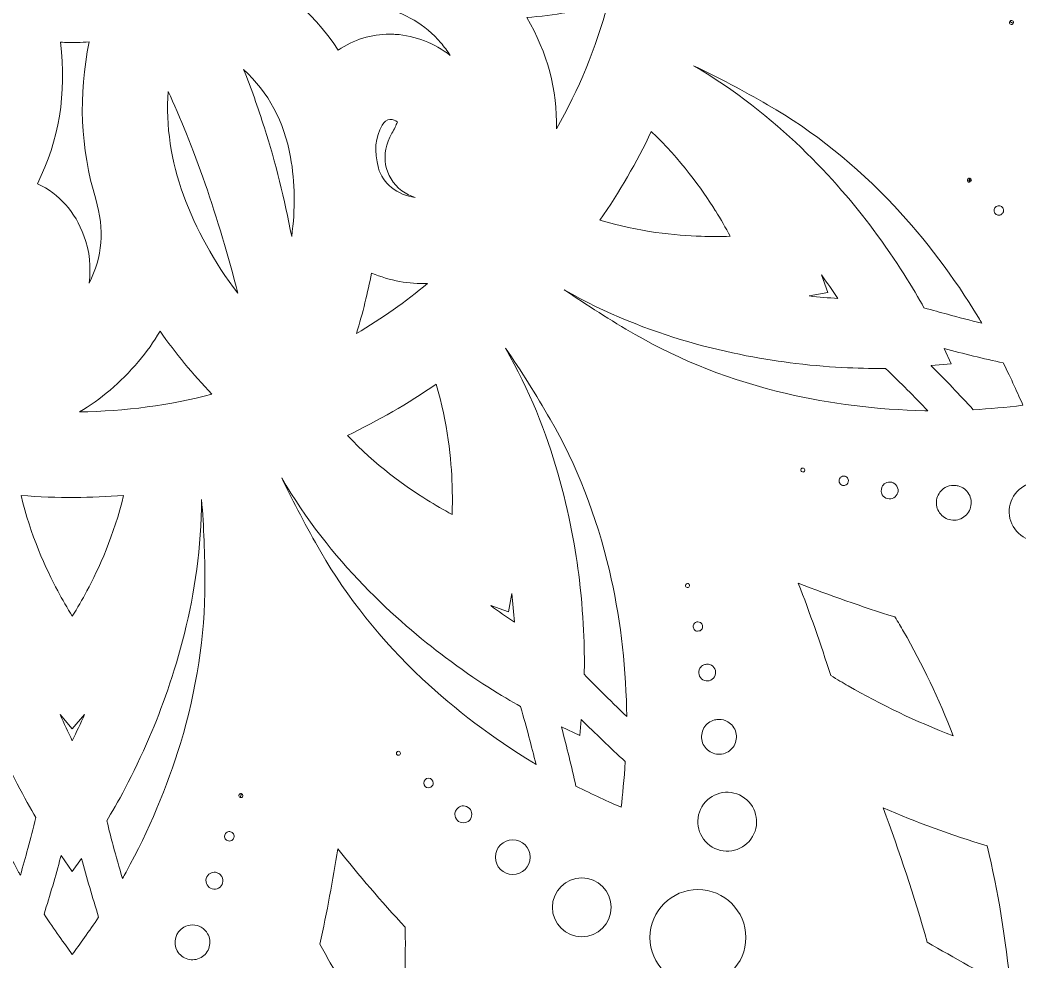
# Model space of a CAD drawing. Header units: millimetres. Extents: x -17 to 2094, y -143 to 314.
# Drawn here: x 1369.5 to 1486.8, y -43.3 to 67.2 of the extents above; entities that cross this region are included whole.
import ezdxf

# ---------------------------------------------------------------- set-up
doc = ezdxf.new("R2010")
doc.units = ezdxf.units.MM
doc.header["$MEASUREMENT"] = 0
doc.layers.add('Layer 6', color=7, linetype='Continuous')

msp = doc.modelspace()

# ---------------------------------------------------------------- linework, layer by layer
at = {"layer": 'Layer 6', "lineweight": 0}
for points, knots in [([(1596.07, 93.78), (1596.07, 93.78), (1596.07, 93.78), (1596.07, 93.78), (1595.72, 94.14), (1588.73, 101.25), (1577.12, 109.56), (1579.29, 109.32), (1581.43, 109.93), (1583.16, 111.3), (1587.62, 114.82), (1588.48, 121.42), (1585.07, 126.01), (1583.03, 128.75), (1580.07, 130.51), (1576.74, 130.95), (1575.59, 131.1), (1574.45, 131.09), (1573.34, 130.92), (1577.51, 134.5), (1579.83, 136.8), (1580, 136.97), (1580, 136.97), (1585.47, 142.45), (1585.47, 142.45), (1585.47, 142.45), (1578.02, 144.49), (1578.02, 144.49), (1577.77, 144.56), (1574.21, 145.53), (1568.15, 146.65), (1569.48, 147.07), (1570.74, 147.73), (1571.88, 148.6), (1574.54, 150.65), (1576.22, 153.65), (1576.62, 157.05), (1577.27, 162.73), (1573.23, 168.02), (1567.61, 168.83), (1565.56, 169.13), (1563.52, 168.67), (1561.83, 167.54), (1567.58, 180.31), (1570.02, 189.74), (1570.14, 190.22), (1570.14, 190.22), (1572.68, 200.18), (1572.68, 200.18), (1572.68, 200.18), (1562.79, 202.96), (1562.79, 202.96), (1562.3, 203.09), (1552.74, 205.75), (1538.6, 207.14), (1540.57, 208.02), (1542.09, 209.61), (1542.9, 211.64), (1545, 216.91), (1542.44, 223.06), (1537.19, 225.33), (1534.06, 226.68), (1530.62, 226.73), (1527.51, 225.44), (1526.36, 224.97), (1525.3, 224.33), (1524.36, 223.55), (1526.28, 228.95), (1527.17, 232.24), (1527.24, 232.48), (1527.24, 232.48), (1529.24, 239.96), (1529.24, 239.96), (1529.24, 239.96), (1521.77, 238.01), (1521.77, 238.01), (1521.52, 237.94), (1518.1, 237.04), (1512.51, 235.07), (1513.32, 236.03), (1513.98, 237.11), (1514.48, 238.3), (1515.76, 241.41), (1515.72, 244.84), (1514.36, 247.98), (1512.09, 253.23), (1505.95, 255.79), (1500.67, 253.68), (1498.71, 252.9), (1497.16, 251.46), (1496.26, 249.58), (1494.86, 263.59), (1492.24, 273.03), (1492.1, 273.52), (1492.1, 273.52), (1489.32, 283.41), (1489.32, 283.41), (1489.32, 283.41), (1479.37, 280.87), (1479.37, 280.87), (1478.88, 280.75), (1469.34, 278.28), (1456.47, 272.46), (1457.67, 274.18), (1458.17, 276.28), (1457.86, 278.4), (1457.05, 284.02), (1451.76, 288.06), (1446.08, 287.4), (1442.68, 287.01), (1439.69, 285.33), (1437.64, 282.66), (1436.85, 281.64), (1436.24, 280.52), (1435.82, 279.34), (1434.76, 285.17), (1433.85, 288.57), (1433.79, 288.82), (1433.79, 288.82), (1431.78, 296.29), (1431.78, 296.29), (1431.78, 296.29), (1426.28, 290.86), (1426.28, 290.86), (1426.28, 290.86), (1426.26, 290.83), (1426.26, 290.83), (1425.55, 290.12), (1423.22, 287.74), (1419.89, 283.87), (1420.05, 284.98), (1420.07, 286.13), (1419.92, 287.28), (1419.47, 290.61), (1417.72, 293.57), (1414.98, 295.6), (1410.38, 299.02), (1403.78, 298.16), (1400.27, 293.7), (1398.95, 292.03), (1398.33, 289.99), (1398.5, 287.9), (1390.26, 299.38), (1383.24, 306.28), (1382.88, 306.63), (1382.88, 306.63), (1375.52, 313.81), (1375.52, 313.81), (1375.52, 313.81), (1368.17, 306.63), (1368.17, 306.63), (1367.81, 306.28), (1360.82, 299.41), (1352.61, 287.99), (1352.76, 290.04), (1352.14, 292.05), (1350.84, 293.7), (1347.32, 298.16), (1340.72, 299.02), (1336.13, 295.6), (1333.39, 293.57), (1331.63, 290.61), (1331.19, 287.28), (1331.03, 286.04), (1331.05, 284.81), (1331.25, 283.61), (1327.38, 288.17), (1324.87, 290.7), (1324.69, 290.88), (1324.69, 290.88), (1319.21, 296.35), (1319.21, 296.35), (1319.21, 296.35), (1317.17, 288.9), (1317.17, 288.9), (1317.11, 288.66), (1316.2, 285.34), (1315.13, 279.66), (1314.73, 280.63), (1314.19, 281.56), (1313.54, 282.42), (1311.49, 285.08), (1308.49, 286.76), (1305.09, 287.15), (1299.41, 287.81), (1294.12, 283.77), (1293.31, 278.15), (1293.01, 276.06), (1293.49, 273.99), (1294.66, 272.27), (1281.77, 278.1), (1272.21, 280.58), (1271.73, 280.7), (1271.73, 280.7), (1261.77, 283.24), (1261.77, 283.24), (1261.77, 283.24), (1258.99, 273.35), (1258.99, 273.35), (1258.85, 272.87), (1256.24, 263.44), (1254.84, 249.48), (1253.93, 251.28), (1252.41, 252.67), (1250.5, 253.44), (1245.23, 255.54), (1239.08, 252.98), (1236.81, 247.73), (1235.46, 244.6), (1235.41, 241.16), (1236.7, 238.05), (1237.13, 236.99), (1237.71, 236.01), (1238.41, 235.14), (1232.83, 237.13), (1229.43, 238.05), (1229.18, 238.11), (1229.18, 238.11), (1221.7, 240.12), (1221.7, 240.12), (1221.7, 240.12), (1223.66, 232.64), (1223.66, 232.64), (1223.72, 232.39), (1224.62, 229), (1226.57, 223.45), (1225.74, 224.08), (1224.83, 224.61), (1223.84, 225.01), (1220.73, 226.3), (1217.3, 226.25), (1214.16, 224.9), (1208.91, 222.63), (1206.35, 216.48), (1208.46, 211.21), (1209.23, 209.27), (1210.65, 207.73), (1212.49, 206.83), (1198.42, 205.44), (1188.91, 202.8), (1188.43, 202.66), (1188.43, 202.66), (1178.54, 199.89), (1178.54, 199.89), (1178.54, 199.89), (1181.08, 189.93), (1181.08, 189.93), (1181.2, 189.44), (1183.65, 179.98), (1189.42, 167.18), (1187.75, 168.26), (1185.76, 168.69), (1183.74, 168.4), (1178.12, 167.58), (1174.08, 162.3), (1174.74, 156.61), (1175.13, 153.22), (1176.81, 150.22), (1179.48, 148.17), (1180.28, 147.55), (1181.15, 147.05), (1182.06, 146.65), (1176.39, 145.61), (1173.09, 144.73), (1172.85, 144.66), (1172.85, 144.66), (1165.37, 142.66), (1165.37, 142.66), (1165.37, 142.66), (1170.8, 137.16), (1170.8, 137.16), (1170.98, 136.98), (1173.55, 134.4), (1178.18, 130.44), (1177.09, 130.59), (1175.98, 130.6), (1174.86, 130.45), (1171.53, 130.01), (1168.57, 128.26), (1166.54, 125.51), (1163.12, 120.92), (1163.98, 114.32), (1168.44, 110.8), (1170.05, 109.54), (1172, 108.92), (1174, 109.02), (1162.55, 100.8), (1155.66, 93.8), (1155.31, 93.44), (1155.31, 93.44), (1148.14, 86.08), (1148.14, 86.08), (1148.14, 86.08), (1155.31, 78.73), (1155.31, 78.73), (1155.66, 78.37), (1162.55, 71.37), (1173.98, 63.16), (1171.98, 63.26), (1170.04, 62.64), (1168.44, 61.38), (1163.98, 57.86), (1163.12, 51.26), (1166.54, 46.67), (1168.57, 43.92), (1171.53, 42.17), (1174.86, 41.73), (1175.75, 41.61), (1176.64, 41.59), (1177.51, 41.67), (1173.3, 38.07), (1170.96, 35.75), (1170.79, 35.57), (1170.79, 35.57), (1165.31, 30.09), (1165.31, 30.09), (1165.31, 30.09), (1172.76, 28.05), (1172.76, 28.05), (1173.02, 27.98), (1176.68, 26.98), (1182.91, 25.84), (1181.78, 25.42), (1180.71, 24.83), (1179.72, 24.07), (1177.06, 22.02), (1175.38, 19.03), (1174.99, 15.63), (1174.33, 9.95), (1178.37, 4.66), (1183.99, 3.85), (1185.97, 3.56), (1187.92, 3.97), (1189.58, 5.01), (1183.81, -7.79), (1181.37, -17.23), (1181.25, -17.71), (1181.25, -17.71), (1178.71, -27.67), (1178.71, -27.67), (1178.71, -27.67), (1188.6, -30.45), (1188.6, -30.45), (1189.09, -30.59), (1198.6, -33.22), (1212.67, -34.62), (1210.86, -35.53), (1209.47, -37.05), (1208.7, -38.96), (1206.6, -44.24), (1209.16, -50.38), (1214.41, -52.65), (1217.54, -54.01), (1220.98, -54.05), (1224.09, -52.77), (1224.84, -52.46), (1225.54, -52.08), (1226.2, -51.64), (1224.43, -56.67), (1223.61, -59.71), (1223.55, -59.94), (1223.55, -59.94), (1221.55, -67.42), (1221.55, -67.42), (1221.55, -67.42), (1229.02, -65.47), (1229.02, -65.47), (1229.29, -65.4), (1233.09, -64.39), (1239.28, -62.17), (1238.39, -63.18), (1237.66, -64.34), (1237.13, -65.62), (1235.84, -68.73), (1235.89, -72.17), (1237.24, -75.3), (1239.51, -80.55), (1245.66, -83.11), (1250.93, -81.01), (1252.76, -80.28), (1254.23, -78.97), (1255.15, -77.29), (1256.55, -91.18), (1259.15, -100.53), (1259.28, -101.01), (1259.28, -101.01), (1262.06, -110.9), (1262.06, -110.9), (1262.06, -110.9), (1272.02, -108.36), (1272.02, -108.36), (1272.51, -108.24), (1282.12, -105.75), (1295.06, -99.88), (1293.91, -101.59), (1293.44, -103.64), (1293.74, -105.72), (1294.55, -111.34), (1299.84, -115.38), (1305.52, -114.73), (1308.92, -114.33), (1311.92, -112.65), (1313.97, -109.99), (1314.44, -109.37), (1314.85, -108.71), (1315.19, -108.03), (1316.16, -113.1), (1316.94, -116.05), (1317, -116.28), (1317, -116.28), (1319.01, -123.75), (1319.01, -123.75), (1319.01, -123.75), (1324.5, -118.32), (1324.5, -118.32), (1324.5, -118.32), (1324.6, -118.23), (1324.6, -118.23), (1325.08, -117.74), (1327.86, -114.93), (1331.92, -110.12), (1331.57, -111.57), (1331.48, -113.08), (1331.69, -114.6), (1332.13, -117.93), (1333.88, -120.89), (1336.63, -122.93), (1341.22, -126.34), (1347.82, -125.48), (1351.34, -121.02), (1352.55, -119.49), (1353.16, -117.63), (1353.13, -115.73), (1361.26, -127.01), (1368.16, -133.78), (1368.51, -134.13), (1368.51, -134.13), (1375.86, -141.3), (1375.86, -141.3), (1375.86, -141.3), (1383.22, -134.13), (1383.22, -134.13), (1383.58, -133.77), (1390.69, -126.78), (1399, -115.17), (1398.82, -117.27), (1399.44, -119.34), (1400.76, -121.02), (1404.28, -125.48), (1410.88, -126.34), (1415.47, -122.93), (1418.22, -120.89), (1419.97, -117.93), (1420.41, -114.6), (1420.52, -113.79), (1420.55, -112.99), (1420.49, -112.2), (1423.81, -116.05), (1425.93, -118.17), (1426.1, -118.34), (1426.1, -118.34), (1431.57, -123.81), (1431.57, -123.81), (1431.57, -123.81), (1433.62, -116.36), (1433.62, -116.36), (1433.69, -116.09), (1434.76, -112.15), (1435.96, -105.48), (1436.37, -107.01), (1437.08, -108.45), (1438.07, -109.74), (1440.12, -112.4), (1443.11, -114.08), (1446.51, -114.48), (1452.19, -115.13), (1457.48, -111.1), (1458.29, -105.47), (1458.57, -103.53), (1458.18, -101.61), (1457.18, -99.97), (1469.86, -105.66), (1479.18, -108.07), (1479.66, -108.19), (1479.66, -108.19), (1489.62, -110.73), (1489.62, -110.73), (1489.62, -110.73), (1492.4, -100.84), (1492.4, -100.84), (1492.53, -100.35), (1495.21, -90.7), (1496.6, -76.46), (1497.48, -78.42), (1499.07, -79.95), (1501.1, -80.76), (1506.38, -82.86), (1512.52, -80.31), (1514.79, -75.05), (1516.15, -71.92), (1516.19, -68.48), (1514.91, -65.37), (1514.56, -64.54), (1514.13, -63.76), (1513.62, -63.04), (1518.46, -64.72), (1521.38, -65.51), (1521.61, -65.57), (1521.61, -65.57), (1529.09, -67.58), (1529.09, -67.58), (1529.09, -67.58), (1527.13, -60.1), (1527.13, -60.1), (1527.06, -59.84), (1526.04, -55.96), (1523.78, -49.67), (1524.9, -50.8), (1526.25, -51.71), (1527.76, -52.34), (1530.87, -53.62), (1534.31, -53.58), (1537.44, -52.22), (1542.69, -49.95), (1545.25, -43.81), (1543.15, -38.53), (1542.41, -36.68), (1541.08, -35.19), (1539.36, -34.28), (1553.19, -32.87), (1562.48, -30.29), (1562.96, -30.16), (1562.96, -30.16), (1572.85, -27.38), (1572.85, -27.38), (1572.85, -27.38), (1570.31, -17.42), (1570.31, -17.42), (1570.18, -16.93), (1567.68, -7.24), (1561.75, 5.79), (1563.51, 4.5), (1565.67, 3.96), (1567.86, 4.28), (1573.48, 5.09), (1577.52, 10.38), (1576.87, 16.06), (1576.47, 19.46), (1574.79, 22.45), (1572.13, 24.5), (1571.31, 25.13), (1570.44, 25.64), (1569.52, 26.04), (1574.7, 27.01), (1577.71, 27.81), (1577.94, 27.88), (1577.94, 27.88), (1585.42, 29.88), (1585.42, 29.88), (1585.42, 29.88), (1579.99, 35.38), (1579.99, 35.38), (1579.8, 35.57), (1577.08, 38.31), (1572.16, 42.49), (1573.64, 42.11), (1575.19, 42.02), (1576.74, 42.22), (1580.07, 42.67), (1583.03, 44.42), (1585.07, 47.16), (1588.48, 51.76), (1587.62, 58.36), (1583.16, 61.87), (1581.56, 63.13), (1579.62, 63.75), (1577.63, 63.66), (1588.93, 71.8), (1595.73, 78.71), (1596.07, 79.07), (1596.07, 79.07), (1603.25, 86.42), (1603.25, 86.42), (1603.25, 86.42), (1596.07, 93.78), (1596.07, 93.78)], [0, 0, 0, 0, 1, 1, 1, 2, 2, 2, 3, 3, 3, 4, 4, 4, 5, 5, 5, 6, 6, 6, 7, 7, 7, 8, 8, 8, 9, 9, 9, 10, 10, 10, 11, 11, 11, 12, 12, 12, 13, 13, 13, 14, 14, 14, 15, 15, 15, 16, 16, 16, 17, 17, 17, 18, 18, 18, 19, 19, 19, 20, 20, 20, 21, 21, 21, 22, 22, 22, 23, 23, 23, 24, 24, 24, 25, 25, 25, 26, 26, 26, 27, 27, 27, 28, 28, 28, 29, 29, 29, 30, 30, 30, 31, 31, 31, 32, 32, 32, 33, 33, 33, 34, 34, 34, 35, 35, 35, 36, 36, 36, 37, 37, 37, 38, 38, 38, 39, 39, 39, 40, 40, 40, 41, 41, 41, 42, 42, 42, 43, 43, 43, 44, 44, 44, 45, 45, 45, 46, 46, 46, 47, 47, 47, 48, 48, 48, 49, 49, 49, 50, 50, 50, 51, 51, 51, 52, 52, 52, 53, 53, 53, 54, 54, 54, 55, 55, 55, 56, 56, 56, 57, 57, 57, 58, 58, 58, 59, 59, 59, 60, 60, 60, 61, 61, 61, 62, 62, 62, 63, 63, 63, 64, 64, 64, 65, 65, 65, 66, 66, 66, 67, 67, 67, 68, 68, 68, 69, 69, 69, 70, 70, 70, 71, 71, 71, 72, 72, 72, 73, 73, 73, 74, 74, 74, 75, 75, 75, 76, 76, 76, 77, 77, 77, 78, 78, 78, 79, 79, 79, 80, 80, 80, 81, 81, 81, 82, 82, 82, 83, 83, 83, 84, 84, 84, 85, 85, 85, 86, 86, 86, 87, 87, 87, 88, 88, 88, 89, 89, 89, 90, 90, 90, 91, 91, 91, 92, 92, 92, 93, 93, 93, 94, 94, 94, 95, 95, 95, 96, 96, 96, 97, 97, 97, 98, 98, 98, 99, 99, 99, 100, 100, 100, 101, 101, 101, 102, 102, 102, 103, 103, 103, 104, 104, 104, 105, 105, 105, 106, 106, 106, 107, 107, 107, 108, 108, 108, 109, 109, 109, 110, 110, 110, 111, 111, 111, 112, 112, 112, 113, 113, 113, 114, 114, 114, 115, 115, 115, 116, 116, 116, 117, 117, 117, 118, 118, 118, 119, 119, 119, 120, 120, 120, 121, 121, 121, 122, 122, 122, 123, 123, 123, 124, 124, 124, 125, 125, 125, 126, 126, 126, 127, 127, 127, 128, 128, 128, 129, 129, 129, 130, 130, 130, 131, 131, 131, 132, 132, 132, 133, 133, 133, 134, 134, 134, 135, 135, 135, 136, 136, 136, 137, 137, 137, 138, 138, 138, 139, 139, 139, 140, 140, 140, 141, 141, 141, 142, 142, 142, 143, 143, 143, 144, 144, 144, 145, 145, 145, 146, 146, 146, 147, 147, 147, 148, 148, 148, 149, 149, 149, 150, 150, 150, 151, 151, 151, 152, 152, 152, 153, 153, 153, 154, 154, 154, 155, 155, 155, 156, 156, 156, 157, 157, 157, 158, 158, 158, 159, 159, 159, 160, 160, 160, 161, 161, 161, 162, 162, 162, 163, 163, 163, 164, 164, 164, 165, 165, 165, 166, 166, 166, 167, 167, 167, 168, 168, 168, 169, 169, 169, 170, 170, 170, 171, 171, 171, 172, 172, 172, 173, 173, 173, 174, 174, 174, 175, 175, 175, 176, 176, 176, 177, 177, 177, 178, 178, 178, 179, 179, 179, 180, 180, 180, 181, 181, 181, 182, 182, 182, 183, 183, 183, 184, 184, 184, 185, 185, 185, 186, 186, 186, 187, 187, 187, 188, 188, 188, 189, 189, 189, 190, 190, 190, 191, 191, 191, 192, 192, 192, 193, 193, 193, 194, 194, 194, 195, 195, 195, 195]), ([(1393.88, 74.24), (1394.52, 75.2), (1395.08, 76.19), (1395.56, 77.23), (1396.38, 76.51), (1397.29, 75.74), (1398.22, 75.03), (1402.43, 71.81), (1407.07, 69.66), (1412, 68.62), (1414.68, 68.06), (1417.06, 66.63), (1418.9, 64.49), (1419.31, 64.02), (1419.68, 63.52), (1420.02, 62.99), (1418.2, 64.43), (1415.91, 65.33), (1413.56, 65.48), (1413.34, 65.5), (1413.11, 65.5), (1412.89, 65.5), (1410.75, 65.5), (1408.65, 64.85), (1406.85, 63.64), (1403.74, 68.34), (1399.48, 71.83), (1393.88, 74.24)], [0, 0, 0, 0, 1, 1, 1, 2, 2, 2, 3, 3, 3, 4, 4, 4, 5, 5, 5, 6, 6, 6, 7, 7, 7, 8, 8, 8, 9, 9, 9, 9]), ([(1429, 67.44), (1432.2, 67.73), (1435.34, 68.26), (1438.54, 69.05), (1437.12, 63.84), (1435.12, 59.01), (1432.48, 54.38), (1432.6, 58.94), (1431.43, 63.32), (1429, 67.44)], [0, 0, 0, 0, 1, 1, 1, 2, 2, 2, 3, 3, 3, 3]), ([(1486.14, 66.75), (1486.08, 66.64), (1485.93, 66.6), (1485.82, 66.67), (1485.77, 66.7), (1485.73, 66.75), (1485.71, 66.81), (1485.69, 66.87), (1485.7, 66.93), (1485.73, 66.99), (1485.73, 66.99), (1486.14, 66.75), (1486.14, 66.75)], [0, 0, 0, 0, 1, 1, 1, 2, 2, 2, 3, 3, 3, 4, 4, 4, 4]), ([(1485.73, 66.99), (1485.77, 67.04), (1485.82, 67.08), (1485.87, 67.1), (1485.93, 67.11), (1486, 67.1), (1486.06, 67.07), (1486.17, 67.01), (1486.21, 66.86), (1486.14, 66.75), (1486.14, 66.75), (1485.73, 66.99), (1485.73, 66.99)], [0, 0, 0, 0, 1, 1, 1, 2, 2, 2, 3, 3, 3, 4, 4, 4, 4]), ([(1377, 41.83), (1375.94, 44.67), (1374.11, 46.73), (1371.53, 47.95), (1374.08, 53.03), (1374.96, 58.49), (1374.24, 64.56), (1374.83, 64.53), (1375.53, 64.5), (1376.23, 64.52), (1376.66, 64.53), (1377.12, 64.56), (1377.61, 64.61), (1376.32, 58.33), (1376.57, 52.11), (1378.38, 46.12), (1379.44, 42.57), (1379.19, 39.32), (1377.59, 36.28), (1377.85, 38.09), (1377.67, 40.01), (1377, 41.83)], [0, 0, 0, 0, 1, 1, 1, 2, 2, 2, 3, 3, 3, 4, 4, 4, 5, 5, 5, 6, 6, 6, 7, 7, 7, 7]), ([(1401.25, 51.08), (1401.79, 48.08), (1401.83, 44.95), (1401.39, 41.75), (1400.56, 46.14), (1399.49, 50.42), (1398.19, 54.5), (1397.43, 56.91), (1396.61, 59.2), (1395.75, 61.34), (1398.66, 58.68), (1400.51, 55.24), (1401.25, 51.08)], [0, 0, 0, 0, 1, 1, 1, 2, 2, 2, 3, 3, 3, 4, 4, 4, 4]), ([(1482.07, 32.22), (1482.2, 32.01), (1482.33, 31.79), (1482.46, 31.57), (1481.09, 31.91), (1479.73, 32.25), (1478.4, 32.61), (1477.57, 32.84), (1476.69, 33.08), (1475.65, 33.38), (1474.47, 35.53), (1472.51, 38.8), (1469.69, 42.57), (1465.46, 48.22), (1458.36, 56.14), (1448.58, 61.8), (1451.5, 60.41), (1454.42, 58.87), (1457.29, 57.22), (1462.66, 54.12), (1467.67, 50.11), (1472.18, 45.3), (1475.82, 41.42), (1479.15, 37.02), (1482.07, 32.22)], [0, 0, 0, 0, 1, 1, 1, 2, 2, 2, 3, 3, 3, 4, 4, 4, 5, 5, 5, 6, 6, 6, 7, 7, 7, 8, 8, 8, 8]), ([(1388.69, 46.59), (1387.21, 50.63), (1386.61, 54.73), (1386.87, 58.79), (1389.74, 52.81), (1392.87, 43.76), (1395.07, 35.08), (1392.25, 38.79), (1390.15, 42.58), (1388.69, 46.59)], [0, 0, 0, 0, 1, 1, 1, 2, 2, 2, 3, 3, 3, 3]), ([(1414.33, 47.12), (1414.82, 46.76), (1415.36, 46.49), (1415.91, 46.33), (1413.81, 46.61), (1412.05, 47.99), (1411.58, 49.78), (1411.05, 51.77), (1411.2, 53.42), (1412.02, 54.82), (1412.25, 55.21), (1412.58, 55.46), (1412.92, 55.49), (1412.95, 55.49), (1412.98, 55.49), (1413.01, 55.49), (1413.28, 55.49), (1413.55, 55.38), (1413.8, 55.17), (1413.66, 54.79), (1413.45, 54.37), (1413.16, 53.87), (1411.75, 51.46), (1412.23, 48.69), (1414.33, 47.12)], [0, 0, 0, 0, 1, 1, 1, 2, 2, 2, 3, 3, 3, 4, 4, 4, 5, 5, 5, 6, 6, 6, 7, 7, 7, 8, 8, 8, 8]), ([(1443.63, 54.07), (1447.07, 50.84), (1449.59, 47.29), (1451.14, 44.81), (1451.14, 44.81), (1451.19, 44.73), (1451.19, 44.73), (1451.79, 43.76), (1452.36, 42.77), (1452.9, 41.78), (1451.77, 41.74), (1450.62, 41.74), (1449.48, 41.78), (1446.53, 41.87), (1442.16, 42.28), (1437.6, 43.66), (1439.88, 46.96), (1441.9, 50.46), (1443.63, 54.07)], [0, 0, 0, 0, 1, 1, 1, 2, 2, 2, 3, 3, 3, 4, 4, 4, 5, 5, 5, 6, 6, 6, 6]), ([(1480.75, 48.36), (1480.75, 48.42), (1480.78, 48.48), (1480.82, 48.53), (1480.88, 48.58), (1480.95, 48.59), (1481, 48.59), (1481, 48.59), (1481, 48.36), (1481, 48.36), (1481, 48.36), (1480.75, 48.36), (1480.75, 48.36)], [0, 0, 0, 0, 1, 1, 1, 2, 2, 2, 3, 3, 3, 4, 4, 4, 4]), ([(1481, 48.36), (1481, 48.36), (1481, 48.12), (1481, 48.12), (1480.99, 48.12), (1480.99, 48.12), (1480.98, 48.12), (1480.92, 48.12), (1480.86, 48.15), (1480.82, 48.19), (1480.78, 48.24), (1480.75, 48.3), (1480.75, 48.36), (1480.75, 48.36), (1481, 48.36), (1481, 48.36)], [0, 0, 0, 0, 1, 1, 1, 2, 2, 2, 3, 3, 3, 4, 4, 4, 5, 5, 5, 5]), ([(1481.22, 48.36), (1481.22, 48.3), (1481.19, 48.23), (1481.15, 48.19), (1481.12, 48.16), (1481.07, 48.13), (1481.01, 48.13), (1481.01, 48.13), (1481.02, 48.36), (1481.02, 48.36), (1481.02, 48.36), (1481.22, 48.36), (1481.22, 48.36)], [0, 0, 0, 0, 1, 1, 1, 2, 2, 2, 3, 3, 3, 4, 4, 4, 4]), ([(1481.02, 48.36), (1481.02, 48.36), (1481.03, 48.59), (1481.03, 48.59), (1481.14, 48.57), (1481.22, 48.47), (1481.22, 48.36), (1481.22, 48.36), (1481.02, 48.36), (1481.02, 48.36)], [0, 0, 0, 0, 1, 1, 1, 2, 2, 2, 3, 3, 3, 3]), ([(1483.89, 44.8), (1483.89, 44.95), (1483.95, 45.09), (1484.06, 45.2), (1484.17, 45.3), (1484.31, 45.36), (1484.46, 45.36), (1484.61, 45.35), (1484.74, 45.3), (1484.85, 45.19), (1484.95, 45.08), (1485.01, 44.94), (1485.01, 44.79), (1485.01, 44.7), (1484.98, 44.6), (1484.93, 44.51), (1484.84, 44.44), (1484.76, 44.37), (1484.67, 44.29), (1484.6, 44.26), (1484.52, 44.24), (1484.44, 44.24), (1484.29, 44.24), (1484.16, 44.3), (1484.05, 44.41), (1483.95, 44.52), (1483.89, 44.65), (1483.89, 44.8)], [0, 0, 0, 0, 1, 1, 1, 2, 2, 2, 3, 3, 3, 4, 4, 4, 5, 5, 5, 6, 6, 6, 7, 7, 7, 8, 8, 8, 9, 9, 9, 9]), ([(1417.36, 36.24), (1414.76, 34.07), (1412, 32.13), (1409, 30.34), (1409.75, 32.82), (1410.33, 35.17), (1410.77, 37.46), (1412.95, 36.55), (1415.16, 36.14), (1417.36, 36.24)], [0, 0, 0, 0, 1, 1, 1, 2, 2, 2, 3, 3, 3, 3]), ([(1463.6, 37.24), (1464.28, 36.33), (1464.93, 35.4), (1465.55, 34.47), (1464.43, 34.54), (1463.3, 34.64), (1462.18, 34.77), (1462.18, 34.77), (1464.35, 35.17), (1464.35, 35.17), (1464.35, 35.17), (1463.6, 37.24), (1463.6, 37.24)], [0, 0, 0, 0, 1, 1, 1, 2, 2, 2, 3, 3, 3, 4, 4, 4, 4]), ([(1441.72, 30.25), (1438.86, 31.91), (1436.07, 33.67), (1433.4, 35.5), (1443.19, 29.86), (1453.59, 27.68), (1460.6, 26.84), (1465.07, 26.3), (1468.75, 26.23), (1471.15, 26.26), (1472.08, 25.36), (1472.92, 24.54), (1473.69, 23.76), (1474.49, 22.96), (1475.3, 22.13), (1476.11, 21.28), (1475.99, 21.29), (1475.87, 21.29), (1475.76, 21.29), (1475.76, 21.29), (1475.76, 21.29), (1475.76, 21.29), (1470.14, 21.42), (1464.66, 22.1), (1459.49, 23.31), (1453.07, 24.82), (1447.09, 27.15), (1441.72, 30.25)], [0, 0, 0, 0, 1, 1, 1, 2, 2, 2, 3, 3, 3, 4, 4, 4, 5, 5, 5, 6, 6, 6, 7, 7, 7, 8, 8, 8, 9, 9, 9, 9]), ([(1376.46, 21.16), (1378.95, 22.59), (1381.25, 24.55), (1383.41, 27.08), (1384.36, 28.19), (1385.2, 29.38), (1385.93, 30.63), (1387.76, 28.03), (1389.77, 25.6), (1392.03, 23.24), (1387.13, 21.93), (1381.82, 21.22), (1376.46, 21.16)], [0, 0, 0, 0, 1, 1, 1, 2, 2, 2, 3, 3, 3, 4, 4, 4, 4]), ([(1437.77, -11.7), (1437.16, -11.09), (1436.51, -10.43), (1435.75, -9.64), (1435.8, -7.54), (1435.77, -3.56), (1435.18, 1.41), (1435.18, 1.41), (1435.18, 1.41), (1435.18, 1.41), (1434.34, 8.42), (1432.15, 18.83), (1426.51, 28.62), (1428.35, 25.95), (1430.11, 23.16), (1431.76, 20.29), (1434.86, 14.93), (1437.2, 8.95), (1438.7, 2.53), (1439.92, -2.65), (1440.6, -8.12), (1440.73, -13.74), (1440.73, -14.02), (1440.74, -14.31), (1440.74, -14.6), (1439.72, -13.63), (1438.73, -12.66), (1437.77, -11.7)], [0, 0, 0, 0, 1, 1, 1, 2, 2, 2, 3, 3, 3, 4, 4, 4, 5, 5, 5, 6, 6, 6, 7, 7, 7, 8, 8, 8, 9, 9, 9, 9]), ([(1481.44, 21.41), (1479.82, 23.18), (1478.16, 24.92), (1476.51, 26.58), (1476.5, 26.58), (1476.5, 26.59), (1476.49, 26.59), (1476.49, 26.59), (1478.86, 26.79), (1478.86, 26.79), (1478.86, 26.79), (1478.01, 28.59), (1478.01, 28.59), (1480.29, 27.99), (1482.63, 27.42), (1484.97, 26.9), (1485.9, 25.03), (1486.69, 23.28), (1487.28, 21.93), (1485.27, 21.69), (1483.31, 21.52), (1481.44, 21.41)], [0, 0, 0, 0, 1, 1, 1, 2, 2, 2, 3, 3, 3, 4, 4, 4, 5, 5, 5, 6, 6, 6, 7, 7, 7, 7]), ([(1418.36, 24.42), (1419.73, 19.85), (1420.14, 15.48), (1420.24, 12.54), (1420.27, 11.39), (1420.27, 10.25), (1420.24, 9.12), (1419.24, 9.65), (1418.25, 10.23), (1417.28, 10.83), (1414.78, 12.38), (1411.2, 14.92), (1407.94, 18.39), (1411.56, 20.11), (1415.05, 22.13), (1418.36, 24.42)], [0, 0, 0, 0, 1, 1, 1, 2, 2, 2, 3, 3, 3, 4, 4, 4, 5, 5, 5, 5]), ([(1461.55, 14.12), (1461.44, 14.06), (1461.29, 14.1), (1461.22, 14.21), (1461.19, 14.26), (1461.19, 14.33), (1461.2, 14.38), (1461.22, 14.44), (1461.26, 14.5), (1461.31, 14.53), (1461.36, 14.56), (1461.43, 14.57), (1461.49, 14.55), (1461.55, 14.54), (1461.6, 14.5), (1461.63, 14.44), (1461.7, 14.33), (1461.66, 14.19), (1461.55, 14.12)], [0, 0, 0, 0, 1, 1, 1, 2, 2, 2, 3, 3, 3, 4, 4, 4, 5, 5, 5, 6, 6, 6, 6]), ([(1416.72, -10.17), (1411.91, -5.65), (1407.9, -0.64), (1404.8, 4.73), (1403.15, 7.59), (1401.61, 10.51), (1400.22, 13.43), (1405.87, 3.66), (1413.79, -3.44), (1419.44, -7.67), (1423.05, -10.37), (1426.19, -12.28), (1428.28, -13.44), (1428.65, -14.74), (1428.97, -15.91), (1429.26, -17.01), (1429.54, -18.05), (1429.82, -19.13), (1430.09, -20.23), (1429.99, -20.17), (1429.89, -20.11), (1429.8, -20.05), (1424.99, -17.13), (1420.59, -13.8), (1416.72, -10.17)], [0, 0, 0, 0, 1, 1, 1, 2, 2, 2, 3, 3, 3, 4, 4, 4, 5, 5, 5, 6, 6, 6, 7, 7, 7, 8, 8, 8, 8]), ([(1466.79, 13.12), (1466.76, 13.01), (1466.74, 12.9), (1466.72, 12.79), (1466.67, 12.7), (1466.6, 12.63), (1466.51, 12.58), (1466.38, 12.51), (1466.24, 12.49), (1466.09, 12.53), (1465.94, 12.57), (1465.83, 12.65), (1465.75, 12.79), (1465.68, 12.92), (1465.66, 13.06), (1465.7, 13.21), (1465.74, 13.35), (1465.82, 13.47), (1465.96, 13.55), (1466.04, 13.6), (1466.13, 13.62), (1466.23, 13.62), (1466.28, 13.62), (1466.33, 13.61), (1466.38, 13.6), (1466.52, 13.56), (1466.64, 13.47), (1466.72, 13.34), (1466.76, 13.28), (1466.78, 13.2), (1466.79, 13.12)], [0, 0, 0, 0, 1, 1, 1, 2, 2, 2, 3, 3, 3, 4, 4, 4, 5, 5, 5, 6, 6, 6, 7, 7, 7, 8, 8, 8, 9, 9, 9, 10, 10, 10, 10]), ([(1472.58, 11.67), (1472.58, 11.67), (1472.58, 11.67), (1472.58, 11.67), (1472.51, 11.42), (1472.34, 11.2), (1472.11, 11.07), (1471.88, 10.94), (1471.62, 10.9), (1471.36, 10.97), (1471.1, 11.04), (1470.89, 11.2), (1470.75, 11.43), (1470.67, 11.58), (1470.62, 11.75), (1470.62, 11.92), (1470.66, 12.06), (1470.69, 12.2), (1470.71, 12.33), (1470.8, 12.53), (1470.94, 12.69), (1471.12, 12.79), (1471.59, 13.06), (1472.2, 12.9), (1472.48, 12.43), (1472.61, 12.2), (1472.64, 11.93), (1472.58, 11.67)], [0, 0, 0, 0, 1, 1, 1, 2, 2, 2, 3, 3, 3, 4, 4, 4, 5, 5, 5, 6, 6, 6, 7, 7, 7, 8, 8, 8, 9, 9, 9, 9]), ([(1477.18, 11.01), (1477.32, 11.54), (1477.66, 11.98), (1478.13, 12.26), (1478.44, 12.44), (1478.8, 12.53), (1479.16, 12.53), (1479.33, 12.53), (1479.51, 12.51), (1479.68, 12.46), (1480.21, 12.32), (1480.65, 11.98), (1480.93, 11.51), (1481.2, 11.03), (1481.27, 10.48), (1481.13, 9.95), (1481.13, 9.95), (1481.13, 9.95), (1481.13, 9.95), (1480.99, 9.42), (1480.65, 8.98), (1480.18, 8.71), (1479.71, 8.44), (1479.15, 8.36), (1478.62, 8.51), (1478.09, 8.65), (1477.65, 8.99), (1477.38, 9.46), (1477.11, 9.93), (1477.03, 10.48), (1477.18, 11.01)], [0, 0, 0, 0, 1, 1, 1, 2, 2, 2, 3, 3, 3, 4, 4, 4, 5, 5, 5, 6, 6, 6, 7, 7, 7, 8, 8, 8, 9, 9, 9, 10, 10, 10, 10]), ([(1486.12, 7.71), (1485.66, 8.5), (1485.54, 9.44), (1485.78, 10.33), (1485.78, 10.33), (1485.78, 10.33), (1485.78, 10.33), (1486.02, 11.22), (1486.59, 11.96), (1487.39, 12.43), (1487.91, 12.73), (1488.5, 12.89), (1489.1, 12.89), (1489.41, 12.89), (1489.71, 12.85), (1490.01, 12.77), (1490.9, 12.53), (1491.65, 11.96), (1492.1, 11.16), (1492.57, 10.36), (1492.69, 9.43), (1492.45, 8.54), (1492.21, 7.65), (1491.64, 6.9), (1490.84, 6.44), (1490.04, 5.98), (1489.11, 5.86), (1488.22, 6.1), (1487.33, 6.34), (1486.58, 6.91), (1486.12, 7.71)], [0, 0, 0, 0, 1, 1, 1, 2, 2, 2, 3, 3, 3, 4, 4, 4, 5, 5, 5, 6, 6, 6, 7, 7, 7, 8, 8, 8, 9, 9, 9, 10, 10, 10, 10]), ([(1362.93, -17.77), (1361.03, -11.46), (1360.06, -5.12), (1360.06, 1.08), (1360.06, 4.37), (1360.19, 7.66), (1360.45, 10.88), (1360.46, -0.4), (1363.77, -10.49), (1366.54, -16.98), (1368.33, -21.15), (1370.12, -24.4), (1371.35, -26.46), (1371.02, -27.78), (1370.71, -28.98), (1370.41, -30.11), (1370.13, -31.14), (1369.83, -32.2), (1369.53, -33.25), (1369.46, -33.13), (1369.39, -33), (1369.32, -32.88), (1366.62, -27.95), (1364.47, -22.86), (1362.93, -17.77)], [0, 0, 0, 0, 1, 1, 1, 2, 2, 2, 3, 3, 3, 4, 4, 4, 5, 5, 5, 6, 6, 6, 7, 7, 7, 8, 8, 8, 8]), ([(1377.34, 0.13), (1376.8, -0.88), (1376.22, -1.87), (1375.63, -2.83), (1375.03, -1.87), (1374.46, -0.88), (1373.92, 0.13), (1372.53, 2.72), (1370.7, 6.71), (1369.61, 11.35), (1371.72, 11.18), (1373.84, 11.1), (1375.91, 11.11), (1377.81, 11.12), (1379.74, 11.2), (1381.64, 11.35), (1380.56, 6.71), (1378.73, 2.72), (1377.34, 0.13)], [0, 0, 0, 0, 1, 1, 1, 2, 2, 2, 3, 3, 3, 4, 4, 4, 5, 5, 5, 6, 6, 6, 6]), ([(1380.43, -29.76), (1380.19, -28.88), (1379.95, -27.94), (1379.68, -26.84), (1380.77, -25.04), (1382.75, -21.56), (1384.71, -16.98), (1387.49, -10.49), (1390.8, -0.4), (1390.81, 10.89), (1391.07, 7.66), (1391.2, 4.38), (1391.2, 1.08), (1391.2, -5.12), (1390.23, -11.46), (1388.32, -17.77), (1386.79, -22.86), (1384.64, -27.94), (1381.94, -32.88), (1381.94, -32.88), (1381.94, -32.88), (1381.94, -32.88), (1381.8, -33.13), (1381.66, -33.38), (1381.51, -33.64), (1381.13, -32.34), (1380.77, -31.04), (1380.43, -29.76)], [0, 0, 0, 0, 1, 1, 1, 2, 2, 2, 3, 3, 3, 4, 4, 4, 5, 5, 5, 6, 6, 6, 7, 7, 7, 8, 8, 8, 9, 9, 9, 9]), ([(1447.68, 0.89), (1447.73, 0.96), (1447.81, 1), (1447.89, 1), (1447.93, 1), (1447.97, 0.99), (1448, 0.97), (1448.06, 0.94), (1448.1, 0.89), (1448.11, 0.83), (1448.13, 0.77), (1448.12, 0.7), (1448.09, 0.65), (1448.02, 0.54), (1447.87, 0.5), (1447.77, 0.57), (1447.71, 0.6), (1447.67, 0.65), (1447.66, 0.71), (1447.64, 0.77), (1447.65, 0.84), (1447.68, 0.89)], [0, 0, 0, 0, 1, 1, 1, 2, 2, 2, 3, 3, 3, 4, 4, 4, 5, 5, 5, 6, 6, 6, 7, 7, 7, 7]), ([(1460.89, 1.05), (1464.56, -0.38), (1468.37, -1.71), (1472.24, -2.92), (1472.61, -3.52), (1472.94, -4.08), (1473.25, -4.63), (1475.45, -8.44), (1477.41, -12.55), (1479.08, -16.87), (1474.73, -15.2), (1470.59, -13.23), (1466.75, -11.01), (1466.12, -10.65), (1465.46, -10.26), (1464.7, -9.79), (1463.52, -6.07), (1462.24, -2.44), (1460.89, 1.05)], [0, 0, 0, 0, 1, 1, 1, 2, 2, 2, 3, 3, 3, 4, 4, 4, 5, 5, 5, 6, 6, 6, 6]), ([(1424.77, -1.59), (1424.77, -1.59), (1426.85, -2.33), (1426.85, -2.33), (1426.85, -2.33), (1427.25, -0.16), (1427.25, -0.16), (1427.37, -1.29), (1427.47, -2.41), (1427.55, -3.53), (1426.61, -2.91), (1425.68, -2.26), (1424.77, -1.59)], [0, 0, 0, 0, 1, 1, 1, 2, 2, 2, 3, 3, 3, 4, 4, 4, 4]), ([(1449.59, -4.33), (1449.54, -4.41), (1449.46, -4.49), (1449.37, -4.53), (1449.26, -4.55), (1449.15, -4.57), (1449.04, -4.6), (1448.96, -4.59), (1448.89, -4.57), (1448.82, -4.53), (1448.69, -4.45), (1448.6, -4.33), (1448.57, -4.19), (1448.53, -4.04), (1448.55, -3.89), (1448.62, -3.76), (1448.72, -3.59), (1448.91, -3.49), (1449.11, -3.49), (1449.21, -3.49), (1449.3, -3.52), (1449.39, -3.57), (1449.52, -3.64), (1449.61, -3.76), (1449.64, -3.91), (1449.68, -4.05), (1449.66, -4.2), (1449.59, -4.33)], [0, 0, 0, 0, 1, 1, 1, 2, 2, 2, 3, 3, 3, 4, 4, 4, 5, 5, 5, 6, 6, 6, 7, 7, 7, 8, 8, 8, 9, 9, 9, 9]), ([(1451.05, -9.94), (1451.05, -9.94), (1451.05, -9.94), (1451.05, -9.94), (1450.92, -10.17), (1450.7, -10.33), (1450.44, -10.4), (1450.18, -10.47), (1449.92, -10.43), (1449.69, -10.29), (1449.22, -10.02), (1449.06, -9.41), (1449.34, -8.93), (1449.44, -8.75), (1449.6, -8.61), (1449.8, -8.53), (1449.94, -8.51), (1450.07, -8.48), (1450.21, -8.45), (1450.38, -8.45), (1450.55, -8.49), (1450.7, -8.58), (1450.93, -8.71), (1451.09, -8.93), (1451.15, -9.19), (1451.22, -9.45), (1451.18, -9.71), (1451.05, -9.94)], [0, 0, 0, 0, 1, 1, 1, 2, 2, 2, 3, 3, 3, 4, 4, 4, 5, 5, 5, 6, 6, 6, 7, 7, 7, 8, 8, 8, 9, 9, 9, 9]), ([(1374.2, -14.37), (1374.2, -14.37), (1375.63, -16.06), (1375.63, -16.06), (1375.63, -16.06), (1377.06, -14.37), (1377.06, -14.37), (1376.6, -15.41), (1376.12, -16.44), (1375.63, -17.45), (1375.13, -16.44), (1374.65, -15.41), (1374.2, -14.37)], [0, 0, 0, 0, 1, 1, 1, 2, 2, 2, 3, 3, 3, 4, 4, 4, 4]), ([(1440.57, -19.9), (1440.44, -21.95), (1440.25, -23.82), (1440.09, -25.26), (1438.65, -24.63), (1436.77, -23.78), (1434.77, -22.78), (1434.26, -20.49), (1433.7, -18.2), (1433.11, -15.98), (1433.1, -15.93), (1433.09, -15.88), (1433.07, -15.83), (1433.07, -15.83), (1435.23, -16.85), (1435.23, -16.85), (1435.23, -16.85), (1435.39, -14.95), (1435.39, -14.95), (1437.05, -16.6), (1438.79, -18.26), (1440.57, -19.9)], [0, 0, 0, 0, 1, 1, 1, 2, 2, 2, 3, 3, 3, 4, 4, 4, 5, 5, 5, 6, 6, 6, 7, 7, 7, 7]), ([(1453.34, -18.03), (1453.06, -18.5), (1452.62, -18.83), (1452.09, -18.97), (1451.56, -19.11), (1451.01, -19.03), (1450.54, -18.75), (1450.07, -18.48), (1449.73, -18.03), (1449.59, -17.5), (1449.46, -16.97), (1449.53, -16.42), (1449.81, -15.95), (1450.09, -15.48), (1450.53, -15.14), (1451.06, -15.01), (1451.24, -14.96), (1451.41, -14.94), (1451.58, -14.94), (1451.94, -14.94), (1452.3, -15.04), (1452.62, -15.22), (1453.09, -15.5), (1453.42, -15.94), (1453.56, -16.48), (1453.7, -17.01), (1453.62, -17.56), (1453.34, -18.03)], [0, 0, 0, 0, 1, 1, 1, 2, 2, 2, 3, 3, 3, 4, 4, 4, 5, 5, 5, 6, 6, 6, 7, 7, 7, 8, 8, 8, 9, 9, 9, 9]), ([(1413.69, -18.93), (1413.69, -18.8), (1413.8, -18.69), (1413.93, -18.69), (1414.06, -18.69), (1414.16, -18.8), (1414.16, -18.93), (1414.16, -19.06), (1414.06, -19.16), (1413.93, -19.16), (1413.8, -19.16), (1413.69, -19.06), (1413.69, -18.93)], [0, 0, 0, 0, 1, 1, 1, 2, 2, 2, 3, 3, 3, 4, 4, 4, 4]), ([(1418.02, -22.42), (1418.02, -22.5), (1418, -22.58), (1417.97, -22.65), (1417.89, -22.73), (1417.82, -22.81), (1417.74, -22.9), (1417.66, -22.95), (1417.56, -22.98), (1417.46, -22.98), (1417.15, -22.98), (1416.9, -22.73), (1416.9, -22.42), (1416.9, -22.11), (1417.15, -21.86), (1417.46, -21.86), (1417.77, -21.86), (1418.02, -22.11), (1418.02, -22.42)], [0, 0, 0, 0, 1, 1, 1, 2, 2, 2, 3, 3, 3, 4, 4, 4, 5, 5, 5, 6, 6, 6, 6]), ([(1449.56, -25.2), (1450.53, -23.56), (1452.65, -23.01), (1454.29, -23.98), (1455.93, -24.95), (1456.48, -27.07), (1455.52, -28.71), (1454.55, -30.35), (1452.43, -30.9), (1450.79, -29.93), (1449.15, -28.97), (1448.6, -26.85), (1449.56, -25.2), (1449.56, -25.2), (1449.56, -25.2), (1449.56, -25.2)], [0, 0, 0, 0, 1, 1, 1, 2, 2, 2, 3, 3, 3, 4, 4, 4, 5, 5, 5, 5]), ([(1395.36, -24.12), (1395.3, -24.1), (1395.25, -24.06), (1395.22, -24.01), (1395.19, -23.96), (1395.18, -23.89), (1395.2, -23.83), (1395.21, -23.77), (1395.25, -23.72), (1395.31, -23.69), (1395.34, -23.67), (1395.38, -23.66), (1395.42, -23.66), (1395.45, -23.66), (1395.47, -23.66), (1395.49, -23.67), (1395.49, -23.67), (1395.36, -24.12), (1395.36, -24.12)], [0, 0, 0, 0, 1, 1, 1, 2, 2, 2, 3, 3, 3, 4, 4, 4, 5, 5, 5, 6, 6, 6, 6]), ([(1395.49, -23.67), (1395.55, -23.68), (1395.6, -23.72), (1395.63, -23.78), (1395.66, -23.83), (1395.67, -23.9), (1395.65, -23.96), (1395.63, -24.02), (1395.59, -24.07), (1395.54, -24.1), (1395.49, -24.13), (1395.42, -24.14), (1395.36, -24.12), (1395.36, -24.12), (1395.49, -23.67), (1395.49, -23.67)], [0, 0, 0, 0, 1, 1, 1, 2, 2, 2, 3, 3, 3, 4, 4, 4, 5, 5, 5, 5]), ([(1422.55, -26.09), (1422.55, -26.64), (1422.1, -27.09), (1421.56, -27.09), (1421.01, -27.09), (1420.56, -26.64), (1420.56, -26.09), (1420.56, -25.92), (1420.61, -25.76), (1420.69, -25.61), (1420.79, -25.51), (1420.88, -25.4), (1420.97, -25.29), (1421.14, -25.17), (1421.35, -25.1), (1421.56, -25.1), (1422.1, -25.1), (1422.55, -25.55), (1422.55, -26.09)], [0, 0, 0, 0, 1, 1, 1, 2, 2, 2, 3, 3, 3, 4, 4, 4, 5, 5, 5, 6, 6, 6, 6]), ([(1483.07, -29.79), (1484.35, -35.12), (1485.27, -40.74), (1485.83, -46.55), (1482.52, -44.8), (1479.23, -42.97), (1476.03, -41.08), (1474.5, -35.72), (1472.77, -30.43), (1470.87, -25.33), (1474.77, -27.04), (1478.86, -28.53), (1483.07, -29.79)], [0, 0, 0, 0, 1, 1, 1, 2, 2, 2, 3, 3, 3, 4, 4, 4, 4]), ([(1394.61, -28.82), (1394.57, -28.97), (1394.48, -29.09), (1394.35, -29.16), (1394.26, -29.21), (1394.16, -29.23), (1394.06, -29.23), (1393.95, -29.19), (1393.85, -29.15), (1393.74, -29.12), (1393.68, -29.08), (1393.63, -29.02), (1393.59, -28.95), (1393.51, -28.82), (1393.5, -28.67), (1393.54, -28.53), (1393.58, -28.38), (1393.67, -28.26), (1393.8, -28.19), (1393.93, -28.11), (1394.07, -28.1), (1394.22, -28.14), (1394.37, -28.18), (1394.48, -28.27), (1394.56, -28.4), (1394.63, -28.53), (1394.65, -28.68), (1394.61, -28.82)], [0, 0, 0, 0, 1, 1, 1, 2, 2, 2, 3, 3, 3, 4, 4, 4, 5, 5, 5, 6, 6, 6, 7, 7, 7, 8, 8, 8, 9, 9, 9, 9]), ([(1429.41, -31.12), (1429.41, -32.25), (1428.49, -33.16), (1427.36, -33.16), (1426.23, -33.16), (1425.31, -32.25), (1425.31, -31.12), (1425.31, -29.99), (1426.23, -29.07), (1427.36, -29.07), (1428.49, -29.07), (1429.41, -29.99), (1429.41, -31.12)], [0, 0, 0, 0, 1, 1, 1, 2, 2, 2, 3, 3, 3, 4, 4, 4, 4]), ([(1405.92, -43.51), (1405.92, -43.51), (1405.92, -43.51), (1405.92, -43.51), (1405.51, -42.81), (1405.11, -42.08), (1404.7, -41.34), (1405.53, -37.56), (1406.23, -33.81), (1406.8, -30.14), (1409.28, -33.24), (1411.94, -36.33), (1414.72, -39.35), (1414.73, -39.98), (1414.74, -40.61), (1414.74, -41.23), (1414.74, -45.64), (1414.38, -50.17), (1413.66, -54.74), (1410.74, -51.12), (1408.13, -47.35), (1405.92, -43.51)], [0, 0, 0, 0, 1, 1, 1, 2, 2, 2, 3, 3, 3, 4, 4, 4, 5, 5, 5, 6, 6, 6, 7, 7, 7, 7]), ([(1374.25, -31.14), (1374.27, -31.07), (1374.29, -30.99), (1374.32, -30.92), (1374.32, -30.92), (1375.63, -32.82), (1375.63, -32.82), (1375.63, -32.82), (1376.71, -31.26), (1376.71, -31.26), (1377.32, -33.53), (1377.99, -35.84), (1378.72, -38.15), (1377.58, -39.85), (1376.49, -41.37), (1375.63, -42.53), (1374.71, -41.29), (1373.52, -39.64), (1372.31, -37.8), (1373.01, -35.59), (1373.66, -33.35), (1374.25, -31.14)], [0, 0, 0, 0, 1, 1, 1, 2, 2, 2, 3, 3, 3, 4, 4, 4, 5, 5, 5, 6, 6, 6, 7, 7, 7, 7]), ([(1391.45, -34.38), (1391.32, -34.15), (1391.29, -33.88), (1391.36, -33.62), (1391.43, -33.37), (1391.6, -33.15), (1391.83, -33.02), (1392.01, -32.92), (1392.22, -32.88), (1392.43, -32.9), (1392.56, -32.95), (1392.69, -33), (1392.83, -33.04), (1392.98, -33.13), (1393.1, -33.25), (1393.18, -33.4), (1393.45, -33.87), (1393.29, -34.48), (1392.81, -34.75), (1392.33, -35.02), (1391.72, -34.85), (1391.45, -34.38)], [0, 0, 0, 0, 1, 1, 1, 2, 2, 2, 3, 3, 3, 4, 4, 4, 5, 5, 5, 6, 6, 6, 7, 7, 7, 7]), ([(1432.01, -37), (1432.01, -35.1), (1433.56, -33.55), (1435.46, -33.55), (1437.37, -33.55), (1438.91, -35.1), (1438.91, -37), (1438.91, -38.91), (1437.37, -40.46), (1435.46, -40.46), (1433.56, -40.46), (1432.01, -38.91), (1432.01, -37)], [0, 0, 0, 0, 1, 1, 1, 2, 2, 2, 3, 3, 3, 4, 4, 4, 4]), ([(1449.1, -34.92), (1452.21, -34.92), (1454.73, -37.45), (1454.73, -40.55), (1454.73, -43.66), (1452.21, -46.18), (1449.1, -46.18), (1446, -46.18), (1443.47, -43.66), (1443.47, -40.55), (1443.47, -37.45), (1446, -34.92), (1449.1, -34.92)], [0, 0, 0, 0, 1, 1, 1, 2, 2, 2, 3, 3, 3, 4, 4, 4, 4]), ([(1387.96, -42.13), (1387.4, -41.14), (1387.75, -39.89), (1388.73, -39.34), (1388.73, -39.34), (1388.73, -39.34), (1388.73, -39.34), (1389.04, -39.16), (1389.39, -39.07), (1389.74, -39.07), (1390.48, -39.07), (1391.16, -39.47), (1391.52, -40.11), (1391.79, -40.58), (1391.86, -41.14), (1391.71, -41.66), (1391.57, -42.19), (1391.23, -42.63), (1390.75, -42.9), (1390.28, -43.17), (1389.72, -43.24), (1389.2, -43.09), (1388.67, -42.94), (1388.23, -42.6), (1387.96, -42.13)], [0, 0, 0, 0, 1, 1, 1, 2, 2, 2, 3, 3, 3, 4, 4, 4, 5, 5, 5, 6, 6, 6, 7, 7, 7, 8, 8, 8, 8])]:
    msp.add_open_spline(points, degree=3, knots=knots, dxfattribs=at)

doc.saveas('drawing.dxf')
